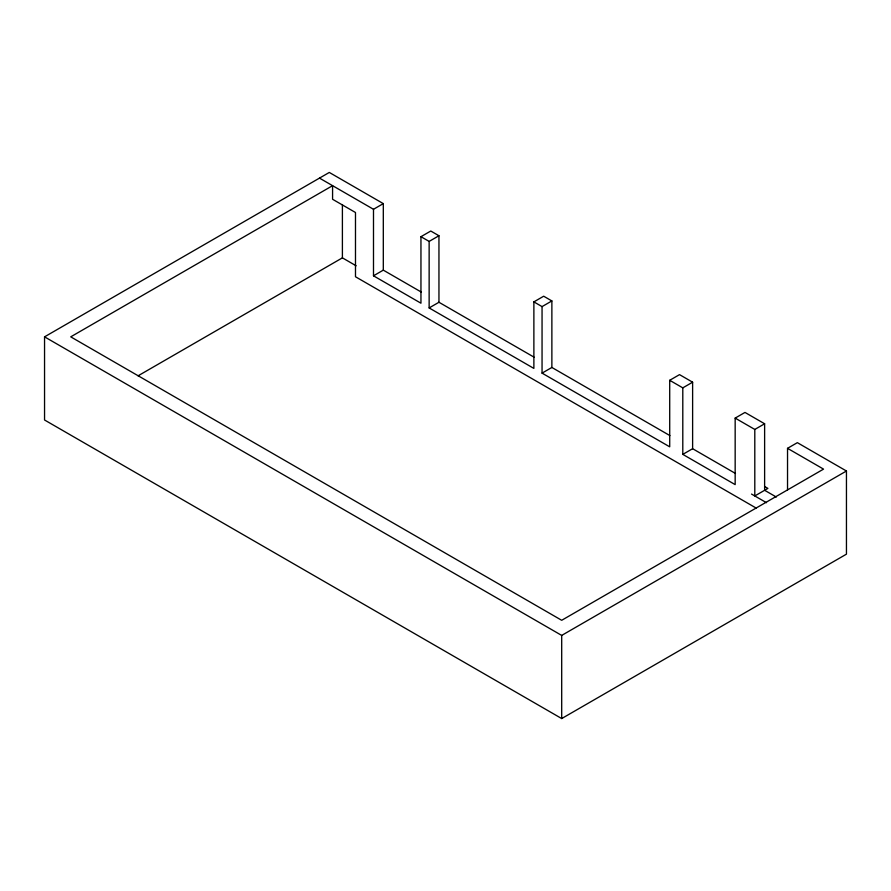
<?xml version="1.0" encoding="UTF-8"?>
<svg xmlns="http://www.w3.org/2000/svg" width="891" height="891" viewBox="0 0 891 891"><rect width="100%" height="100%" fill="white"/><g stroke="black" fill="none" stroke-linecap="round" stroke-linejoin="round"><path stroke-width="1.34" d="M787.533 489.905L787.533 448.329L797.356 442.66L846.45 471.005L846.45 554.157L561.698 718.558L44.55 419.995L44.55 336.843L329.302 172.442L383.308 203.616L383.308 270.14L421.276 292.059M319.49 178.111L373.496 209.285L383.308 203.616M138.049 375.835L342.4 257.855L356.144 265.796M373.496 209.285L373.496 275.809L420.953 303.207L420.953 236.694L430.776 231.025L438.951 235.747L438.951 302.261L534.065 357.168M420.953 236.694L429.139 241.416L438.951 235.747M373.496 275.809L383.308 270.14M429.139 241.416L429.139 307.93L438.951 302.261M429.139 307.93L533.876 368.406L533.876 301.882L543.688 296.213L551.874 300.935L551.874 367.46L669.887 435.588M533.876 301.882L542.051 306.604L551.874 300.935M542.051 306.604L542.051 373.129L551.874 367.46M542.051 373.129L669.709 446.825L669.709 380.301L679.521 374.632L692.619 382.194L692.619 448.708L735.465 473.455M669.709 380.301L682.796 387.863L692.619 382.194M682.796 387.863L682.796 454.377L735.164 484.615L735.164 418.102L744.987 412.433L764.623 423.771L764.623 490.284L776.317 497.033M682.796 454.377L692.619 448.708M735.164 418.102L754.8 429.44L764.623 423.771M44.55 336.843L561.698 635.417L846.45 471.005M787.533 448.329L823.54 469.123L561.698 620.292L70.734 336.843L332.577 185.673L332.577 199.272L355.487 212.504L355.487 276.756L756.158 508.07M764.623 486.508L767.897 488.402L754.8 495.953L754.8 429.44M751.536 494.071L766.494 502.702M561.698 635.417L561.698 718.558M342.4 204.54L342.4 257.855"/></g></svg>
